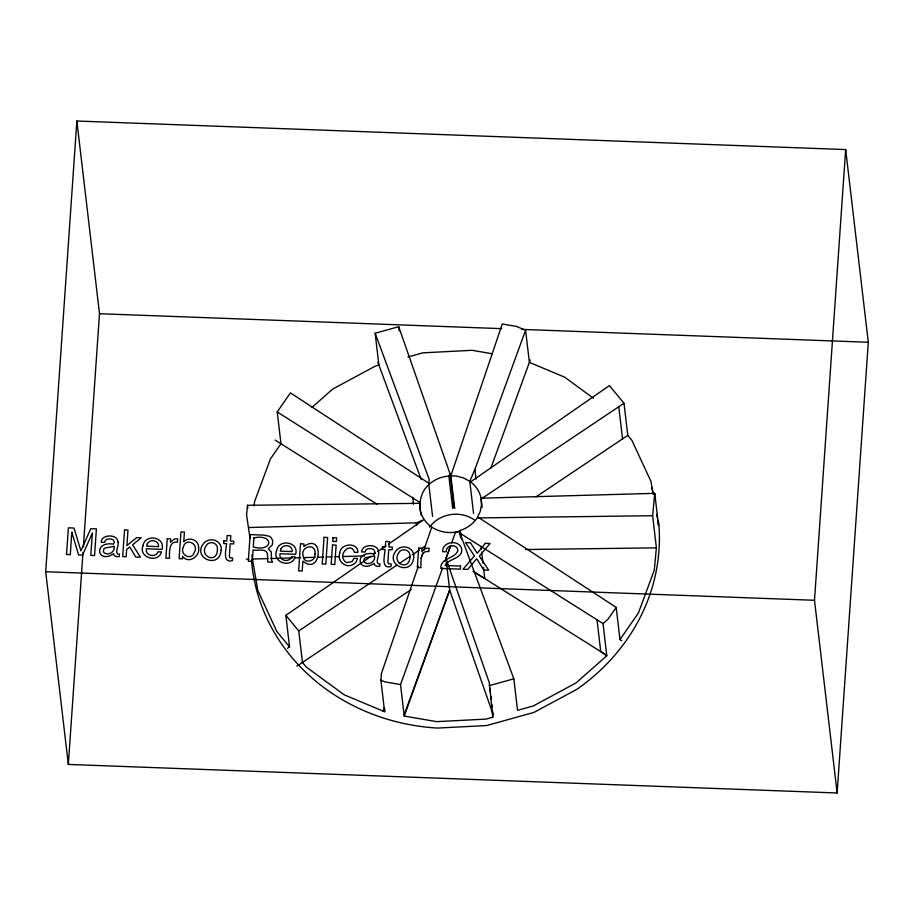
<?xml version="1.0" encoding="UTF-8"?>
<svg xmlns="http://www.w3.org/2000/svg" width="914" height="914" viewBox="0 0 914 914"><rect width="100%" height="100%" fill="white"/><g stroke="black" fill="none" stroke-linecap="round" stroke-linejoin="round"><path stroke-width="1.37" d="M45.7 571.73L76.867 121.014L845.667 149.576L868.3 342.27L837.133 792.986L68.333 764.424L45.7 571.73L814.5 600.281L837.133 792.986M68.333 764.424L82.98 552.582M83.38 546.892L99.5 313.719L76.867 121.014M370.958 556.306L285.853 615.351L298.752 630.934L302.454 662.444L306.236 667.003L344.19 694.8L384.611 711.732L380.909 680.222L381.367 673.652L418.304 566.292M384.611 711.732L384.794 709.104M442.593 567.994L400.526 684.563L404.228 716.062L436.721 721.637L485.928 719.112L492.795 717.204L489.298 682.712L445.941 558.488L450.705 545.521L445.015 561.287M492.795 717.204L492.68 711.48M814.5 600.281L845.667 149.576M432.585 516.444L428.837 484.626L429.203 479.427L375.151 333.256L398.721 326.698L450.145 474.035L453.892 505.853L452.613 507.876L454.624 507.956L450.842 475.806L502.277 323.99L516.501 326.424L525.596 330.24L529.377 362.39L564.624 377.139L593.38 398.207M450.842 475.806L456.28 476.011L463.398 477.896L469.773 481.301A30.985 28.151 -6.7 0 1 481.084 498.199L654.755 493.343L652.63 515.725L477.074 517.93A30.985 28.151 -6.7 0 1 459.765 530.566L460.942 533.81L603.023 623.588L606.805 655.738L576.106 682.884L533.308 705.939L517.541 710.327L513.839 678.816L459.285 531.308C449.939 533.913 439.657 532.371 431.557 526.99A30.985 28.151 -6.7 0 1 419.823 503.317L247.5 505.293L246.574 514.959L250.025 538.495M254.138 505.91L254.538 501.706L270.418 458.942L280.964 443.747L277.228 411.928L290.435 392.894L428.643 483.163L428.837 484.626C420.04 492.36 418.441 504.574 421.308 515.45M652.63 515.725L656.401 547.863L654.275 570.245L638.395 613.008L619.966 639.56L621.771 640.737M421.08 558.237L422.931 552.867M423.845 550.182L431.785 527.115M383.035 711.069L384.246 707.516M451.653 542.905L455.423 532.439L459.285 531.308L459.605 534.05M404.228 716.062L449.688 590.124L446.42 562.601M473.555 513.451L469.773 481.301L474.914 469.373L525.596 330.24M490.875 468.071L530.246 359.99M404.342 714.314L449.642 589.998L493 714.222M428.837 484.626A30.985 28.151 -6.7 0 1 448.877 476.057L450.145 474.035M469.773 481.301L471.087 481.552L609.398 385.594L624.011 403.234L481.13 498.998L481.518 504.974L480.147 511.68L477.588 516.89L616.196 607.41L608.05 619.155L603.023 623.588M311.697 407.644L332.707 389.056L375.505 366.011L378.887 365.074L375.151 333.256M373.289 554.695L375.62 553.073M377.95 551.462L386.119 545.795M388.45 544.173L423.422 519.917L416.373 522.842L248.745 527.538M287.487 648.3L289.555 646.861L285.853 615.351M298.752 630.934L396.87 565.172M399.235 563.584L409.872 556.455M412.237 554.878L419.32 550.125M421.685 548.537L425.238 546.161M535.958 496.919L627.781 435.372L624.011 403.234M296.924 666.157L411.209 589.553M407.907 357.008L422.885 352.838L472.092 350.313L492.475 353.809M489.093 685.694L513.839 678.816M246.403 559.208L248.814 559.151M251.956 554.935L252.447 559.048L268.065 558.603M270.91 558.523L292.217 557.928M295.062 557.848L300.74 557.689M303.585 557.609L314.953 557.3M317.786 557.22L323.476 557.06M326.321 556.98L331.999 556.82M334.844 556.74L339.105 556.615M343.367 556.5L364.675 555.906M525.584 549.52L656.401 547.863M99.5 313.719L501.729 328.652M521.7 329.394L868.3 342.27M400.526 684.563L384.84 681.867L380.909 680.222M474.32 572.335L484.763 578.573L483.449 567.388M277.228 411.928L419.892 502.472M275.08 440.045L376.888 504.14M472.972 571.147L605.845 654.812M606.805 655.738L600.738 651.602L596.968 619.452M627.781 435.372L631.917 440.365L650.939 481.335L653.076 493.754M289.555 646.861L276.896 631.585L257.874 590.615L252.447 559.048M377.882 362.355L421.148 479.347M452.956 503.18L454.704 508.207M656.64 514.445L657.109 517.21M657.589 519.963L658.537 525.481L654.755 493.343M618.767 406.741L622.548 438.891M616.196 607.41L619.966 639.56M481.084 498.199L482.124 507.384M474.914 469.373L476.057 479.153M480.993 546.423L481.324 549.223M481.644 552.022L482.958 563.195M489.938 688.196L490.43 692.309M490.909 696.411L491.229 699.153M491.869 704.637L492.2 707.367M460.942 533.81L461.604 539.397M460.599 534.85L460.919 537.592M459.765 530.566L460.576 537.558M448.877 476.057L452.613 507.876M398.721 326.698L399.212 330.845M416.373 522.842L416.693 525.584M412.717 497.239L413.528 504.162M247.5 505.293L247.82 508.035M429.523 527.138A30.985 28.151 -6.7 0 1 474.309 519.872M658.64 522.157A204.496 185.782 -6.7 0 1 576.86 689.316L534.062 712.372L486.682 725.545L437.475 728.07A204.496 185.782 -6.7 0 1 251.441 559.859M651.693 487.768A204.496 185.782 -6.7 0 1 653.636 494.485M198.567 547.006C200.817 555.883 188.615 564.681 182.583 556.329L182.412 558.808L179.11 558.683L180.961 531.937L184.434 532.074L183.771 541.739C188.41 536.472 198.692 539.614 198.567 547.006M267.494 554.512L267.733 561.984L272.589 562.156L271.469 559.882L271.298 552.01L268.259 548.868L272.395 544.813L272.703 540.528L270.864 537.295L269.139 536.198L263.689 535.101L250.15 534.599L248.311 561.253L252.275 561.402L253.064 549.977C257.028 551.199 267.128 547.657 267.494 554.512M71.726 532.976L70.321 554.649L66.539 554.501L68.39 527.846L74.057 528.063L80.889 550.913L90.794 528.68L96.404 528.886L94.553 555.552L90.794 555.404L92.428 532.931L82.534 555.095L78.615 554.958L71.772 532.165L71.726 532.976M114.01 546.355C115.644 552.25 106.995 556.603 103.408 551.965L103.739 549.086L105.053 548.023L114.01 546.355M117.906 541.842C119.711 544.378 113.405 555.015 119.437 554.147L119.266 556.557L116.775 556.786L114.17 555.495L113.679 553.678C97.375 564.715 92.84 540.894 113.393 544.127L114.387 542.276L113.256 539.808C110.377 538.346 105.041 538.277 104.482 542.379L101.146 542.253C101.454 534.05 117.552 533.81 117.906 541.842M124.533 529.937L122.693 556.592L126.132 556.717L126.646 549.428L129.822 547.029L135.786 557.083L140.368 557.243L132.587 544.767L141.247 537.798L136.677 537.626L126.909 545.544L127.983 530.063L124.533 529.937M167.262 538.757L165.914 558.203L169.49 558.328C169.433 552.993 168.656 540.528 177.407 542.253L177.647 538.803L174.471 538.952L170.427 542.242L170.655 538.894L167.262 538.757M223.884 540.871L223.702 543.533L226.592 543.636C226.226 548.994 222.022 563.447 232.453 560.67L232.636 558.088L229.997 557.848L229.334 556.455L230.214 543.773L233.607 543.899L233.801 541.237L230.397 541.111L230.774 535.684L227.152 535.547L226.775 540.974L223.884 540.871M253.898 537.855L253.269 546.96C273.195 552.593 274.371 533.57 253.898 537.855M300.512 543.807L298.638 570.896L302.214 571.033L302.9 561.105C321.454 576.574 324.653 531.548 303.814 546.515L303.996 543.933L300.512 543.807M324.059 537.341L322.219 564.007L325.795 564.132L327.635 537.478L324.059 537.341M332.502 544.995L331.165 564.338L334.81 564.475L336.146 545.132L332.502 544.995M333.016 537.683L332.753 541.385L336.398 541.511L336.649 537.809L333.016 537.683M374.489 556.032C376.122 561.927 367.474 566.28 363.898 561.63L364.229 558.762L365.543 557.7L374.489 556.032M378.396 551.519C380.201 554.055 373.895 564.692 379.916 563.812L379.756 566.234L377.265 566.463L374.66 565.172L374.169 563.344C357.865 574.392 353.33 550.571 373.883 553.804L374.877 551.953L373.735 549.474C370.856 548.023 365.531 547.954 364.972 552.056L361.636 551.93C361.944 543.727 378.042 543.487 378.396 551.519M382.44 546.755L382.258 549.428L385.137 549.531C384.783 554.878 380.567 569.331 390.998 566.554L391.181 563.984L388.541 563.732L387.879 562.35L388.758 549.668L392.163 549.794L392.346 547.12L388.941 546.995L389.318 541.568L385.697 541.442L385.32 546.858L382.44 546.755M418.692 548.103L417.344 567.537L420.931 567.674C420.863 562.339 420.086 549.862 428.849 551.588L429.077 548.137L425.901 548.286L421.857 551.588L422.097 548.229L418.692 548.103M460.565 566.052L460.348 569.136L440.788 568.405C440.457 557.529 454.818 559.014 457.777 550.845C458.085 543.396 445.426 544.516 446.283 551.805L442.639 551.668C442.113 541.682 458.097 539.271 461.387 548C464.255 558.797 448.557 558.123 445.004 565.469L460.565 566.052M314.953 553.873C316.267 561.333 304.065 564.521 303.277 556.329C299.643 546.149 316.587 542.448 314.953 553.873M183.314 547.12C179.373 555.015 191.86 561.07 194.316 552.422C199.549 543.602 185.393 537.341 183.314 547.12M221.154 550.102C219.76 570.176 190.443 557.54 204.508 542.493A8.82 8.02 -6.7 0 1 209.832 539.968C215.83 538.723 222.262 543.727 221.154 550.102M339.745 553.027C336.889 560.853 345.355 568.462 352.781 564.692A7.335 6.661 -6.7 0 0 356.22 561.722L357.488 558.42L354.004 558.294L351.97 561.619L347.012 562.556A4.41 4.01 -6.7 0 1 344.235 560.579C338.306 553.244 351.25 541.545 354.426 552.262L357.911 552.399C357.911 541.739 340.442 543.27 339.745 553.027M413.688 557.254C412.305 577.328 382.977 564.681 397.042 549.645A8.82 8.02 -6.7 0 1 402.366 547.109C408.364 545.864 414.796 550.879 413.688 557.254M142.927 545.738C138.334 557.723 158.053 563.675 161.538 551.919L158.019 551.793C155.814 558.031 144.88 555.975 146.4 548.777L162.018 549.36C165.663 536.587 144.778 533.57 142.927 545.738M276.565 550.696C271.972 562.693 291.692 568.645 295.176 556.889L291.657 556.752C289.452 563.001 278.519 560.945 280.027 553.735L295.656 554.318C299.301 541.556 278.416 538.529 276.565 550.696M217.406 550.045C216.824 564.566 197.95 555.872 206.793 544.813A4.89 4.444 -6.7 0 1 210.186 542.79C214.55 541.728 218.32 545.727 217.406 550.045M409.94 557.197C409.358 571.718 390.484 563.024 399.327 551.965A4.89 4.444 -6.7 0 1 402.731 549.942C407.084 548.88 410.854 552.879 409.94 557.197M147.325 543.921L146.674 546.184L158.51 546.629C159.287 540.254 149.759 538.483 147.325 543.921M280.964 548.88L280.312 551.153L292.149 551.588C292.926 545.224 283.397 543.453 280.964 548.88M485.334 543.339L477.222 553.256L470.47 542.779L465.512 542.596L474.423 555.952L463.01 569.228L467.785 569.411L476.651 558.751L483.769 570.005L488.682 570.187L479.336 556.135L490.053 543.51L485.334 543.339"/></g></svg>
